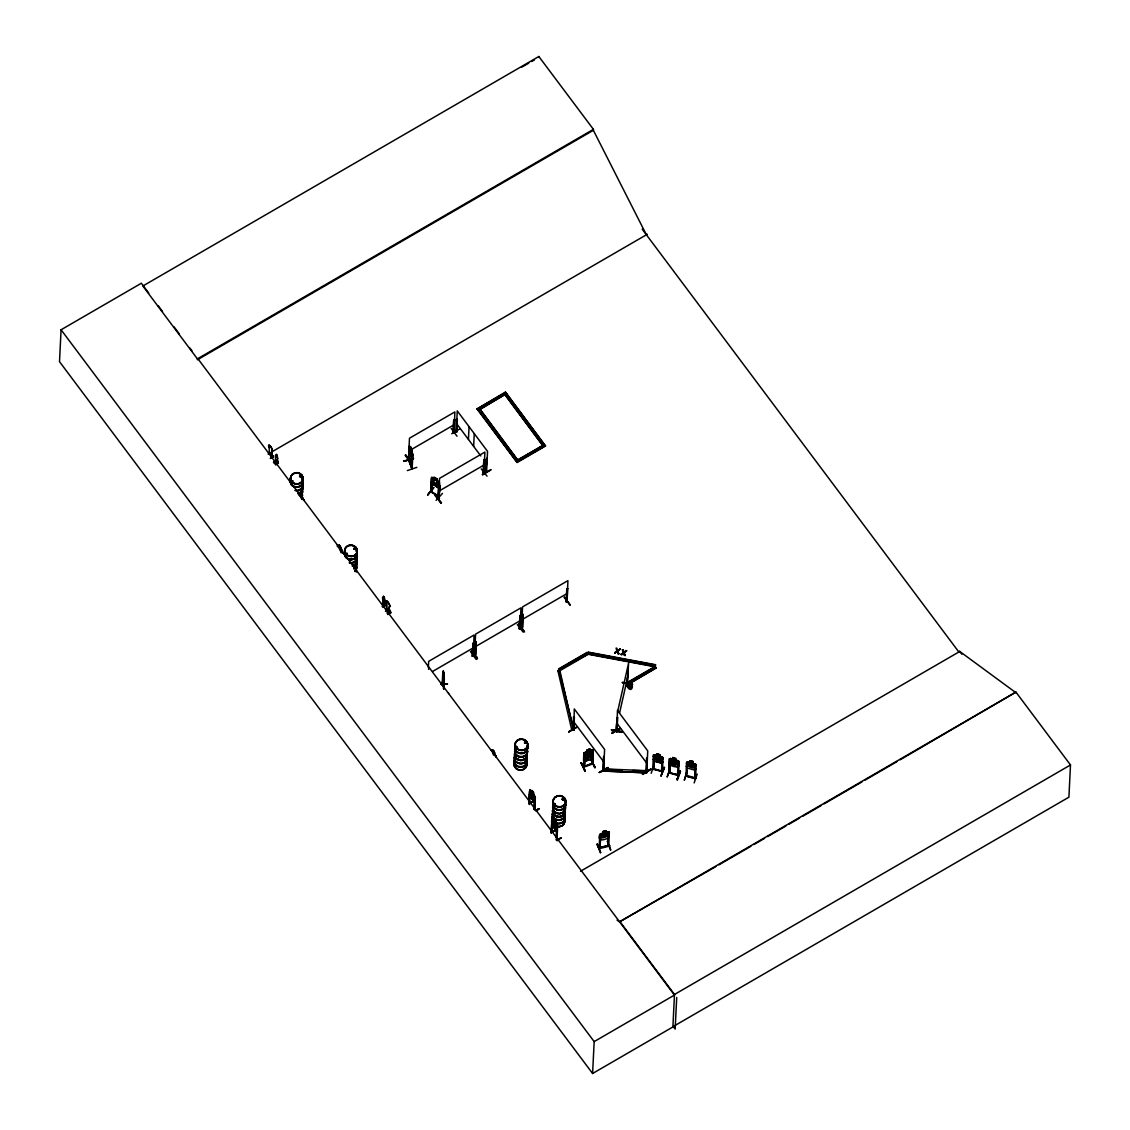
<?xml version="1.0" encoding="UTF-8"?>
<svg xmlns="http://www.w3.org/2000/svg" width="1130" height="1130" viewBox="0 0 1130 1130"><rect width="100%" height="100%" fill="white"/><g stroke="black" fill="none" stroke-linecap="round" stroke-linejoin="round"><path stroke-width="1.5" d="M603.349 771.056L603.434 768.894L646.727 770.674L646.643 772.835L603.349 771.056L646.643 772.835M148.75 293.094L141.363 283.235L61.077 329.776L59.509 361.671L592.6 1073.5L672.901 1026.958L674.483 994.471L619.918 921.614L1015.927 692.097L1070.491 764.968L1068.909 797.187L672.915 1026.704M197.411 358.874L197.369 359.806L593.363 130.289L593.42 129.357L538.841 56.5L142.846 286.017L197.411 358.874L593.42 129.357M270.805 458.159C269.844 456.718 273.757 454.458 273.149 456.803L270.254 458.512M271.37 452.763C270.056 453.978 272.062 456.336 272.231 453.921L271.37 452.763L270.776 454.684M271.963 455.432L271.158 452.89M274.986 461.534L276.426 459.995L273.587 462.212M275.621 455.319L276.412 454.246L277.147 455.673M276.426 459.995L276.539 460.87L273.7 462.438M277.683 461.167L274.11 462.989C275.367 459.514 277.825 463.116 277.683 461.167C273.036 460.461 282.006 462.424 275.607 464.967M277.104 460.39L276.582 461.633M277.415 457.707L277.316 455.814M277.5 462.17L277.542 461.167M278.149 462.777L275 464.148M278.319 462.523L276.737 463.978L278.178 462.325M299.747 494.658L300.707 495.378L300.721 493.683L303.349 499.474M301.089 494.488L302.204 495.985M302.515 497.737L300.637 493.739M342.362 550.96L339.311 545.197L339.198 546.962L337.941 545.211L342.941 552.316M339.367 545.338L339.297 546.906L338.336 546.186M339.664 546.016L340.78 547.513M341.02 547.711L341.938 551.002M340.865 552.683L341.006 549.759M382.265 603.646C384.2 599.479 381.756 606.259 383.861 605.793M383.55 596.273L383.169 597.615L383.833 596.513M383.706 602.106L385.429 604.889M384.115 603.561L384.384 602.502L384.186 603.59M384.595 597.925L384.426 599.31L383.564 596.428M384.242 602.573L384.92 604.197M385.726 605.511L385.443 604.437L382.265 606.259L385.062 604.621L385.697 605.482M385.683 609.536L388.042 613.406L390.415 611.386L387.18 613.42M388.254 613.858L390.415 611.386M388.621 608.59L389.412 611.146L389.68 609.621L388.621 608.59L389.412 611.146M388.819 608.463L388.169 610.426L388.084 609.338M387.76 614.296L390.641 611.669M403.791 461.266L413.467 458.413M411.292 462.664L405.571 454.91M412.125 456.252L410.515 453.455L410.19 447.861L410.755 448.751L409.625 446.279L408.848 461.139L408.467 459.938L411.814 468.781L412.45 455.051M409.286 446.251C410.218 443.243 408.085 457.707 408.82 459.034L408.636 459.077M409.766 448.2L409.131 447.522L408.806 461.054M408.919 459.656L409.159 460.856M409.71 452.819L408.707 459.02L409.117 458.3M409.611 446.336L412.507 453.356L410.797 447.028M410.458 454.966L410.826 447.183M411.645 449.599L411.447 457.664L411.871 449.853M405.543 455.15L411.334 462.452M412.704 454.769L412.125 459.741L409.3 450.573M412.803 454.74L412.182 468.47M416.857 467.34L407.337 470.589M427.663 494.954L433.722 487.496L427.733 494.77M438.92 496.903L430.615 491.592L431.533 478.583L432.282 479.064L431.547 492.129L432.282 479.064M438.836 481.705L439.641 482.877L431.547 477.411L430.841 490.816M434.061 485.024C431.872 478.951 438.172 477.227 431.575 477.467M435.686 495.025L435.205 495.576L441.406 502.596M436.632 486.733L437.013 478.88M436.124 500.421L442.466 493.4M434.33 477.199L437.098 478.894L436.957 480.547M428.355 667.717L428.68 661.332L474.063 635.032L473.258 655.795L472.467 656.318L473.258 655.795M483.767 472.552L484.925 452.071L439.528 478.371L438.694 499.22L439.669 483.838L438.92 483.358L438.143 496.451M438.92 483.358L438.115 496.494L438.228 495.59M438.454 498.853L439.401 497.92M439.358 490.222L439.132 496.649L430.643 491.07M438.906 498.711L439.923 485.674L439.16 486.126L439.923 485.674M440.121 485.942L438.779 499.22L439.146 498.415M441.42 502.582L440.94 503.118L435.248 495.519M457.029 436.194L451.195 428.468M451.703 433.765L460.235 428.623M453.723 420.134L453.201 433.2L453.723 420.134L454.486 419.682L454.147 432.649M453.963 431.914L454.006 432.79M442.197 684.625L442.833 671.87L443.836 681.447M442.296 685.444L443.327 670.768L442.663 685.5L442.55 684.498M443.483 688.664L443.638 680.006M444.019 676.602L443.878 679.54L443.695 673.847L443.836 688.636M444.048 674.285L443.666 689.413M456.562 418.82L456.449 432.338L457.368 419.329L456.562 418.82L456.52 432.338M456.308 430.94L456.379 432.296L456.379 431.42M456.336 431.448L457.24 410.896L487.539 451.35L486.592 471.93L485.971 470.631M448.554 692.902L448.596 693.566M468.442 439.443L469.063 426.674M473.639 446.392L474.261 433.638M477.044 408.947L505.435 392.11L545.493 446.025L517.13 462.481L477.044 408.947L503.924 393.367M478.145 410.43L506.537 393.579L479.643 409.554M470.447 651.558L476.111 659.397M471.761 650.781C477.383 662.816 481.295 659.496 471.309 651.275M473.357 655.795L473.23 655.923C474.303 637.249 472.679 640.145 472.637 656.276L473.173 655.019M481.239 468.879L487.044 476.154M472.919 643.224L472.425 655.838M482.284 474.586L490.759 469.6M483.527 472.849C484.925 471.337 482.199 473.3 484.092 472.976L484.742 460.08L483.781 460.277L483.315 473.371L483.781 460.277M475.334 653.663L474.543 654.143L475.561 654.454C476.832 635.385 474.727 639.354 474.713 654.962L475.476 653.677M475.984 641.445L475.645 654.411M486.084 472.001L486.635 458.413L485.688 471.478L486.536 471.281M485.957 471.097L486.635 458.413M505.435 392.11L545.493 446.025M491.493 750.122L490.688 749.783L491.536 750.094C503.048 765.773 488.174 745.306 492.652 751.831L492.793 750.052L494.658 752.538C494.601 756.945 494.827 749.473 492.765 750.08M493.104 751.408L494.234 752.877M517.13 462.481L477.058 408.552M538.798 57.432L538.841 56.5M517.314 624.636L523.162 632.094M518.684 623.591C527.343 637.193 525.535 631.952 518.614 623.817M519.489 628.591L519.842 616.034L520.619 615.582L520.153 628.732L519.871 627.842M519.842 616.034L519.546 629.043M519.984 628.337L520.986 607.827L475.603 634.142L474.515 654.694L475.673 653.988L474.628 654.51M521.876 627.729C521.919 611.613 523.543 608.717 522.456 627.39L521.636 627.757L522.526 606.937L567.924 580.636L567.062 601.485C564.802 602.629 568.263 599.041 566.059 601.64M522.385 626.938L521.523 627.447M521.453 627.418L522.272 626.514L522.583 627.263L522.922 614.24M544.392 444.556L516.029 460.998L541.411 446.293M528.911 802.441L529.744 791.099L529.631 804.546M529.278 800.676L529.829 790.011L530.224 796.65L534.561 802.484L530.083 796.692L529.532 794.277M529.419 803.119L529.447 791.283M529.786 790.167L531.679 792.13C530.521 786.339 536.581 797.667 531.764 790.562M532.145 791.184L533.275 792.681M533.586 792.836L534.278 799.094L531.552 796.791L530.817 791.353L531.778 792.074M533.953 809.179L534.801 797.851L534.462 809.871M534.25 809.009L534.801 797.851M530.422 790.393L534.843 796.127L534.462 802.54L535.154 801.594M534.758 809.702L535.352 797.413M536.326 811.058L538.869 808.727L536.03 810.365M572.204 723.172L558.729 668.875L587.091 652.42L588.179 654.298L588.589 652.18L655.485 664.694L655.103 666.418L626.726 682.859L627.814 684.724L656.205 667.886L655.103 666.418L588.193 653.903L557.881 670.683L559.802 670.74L588.179 654.298L653.366 666.488M551.059 832.965L551.977 820.027L551.948 831.878M551.355 832.782L552.062 818.939L557.641 826.411L555.649 823.375M551.652 832.047L551.68 820.196M559.802 670.74L558.729 668.875M554.378 820.112L555.494 821.609M566.314 601.923L566.78 588.829L567.543 588.377L567.105 601.443M552.57 831.977L555.381 830.027M566.78 588.829L566.497 601.88L566.073 601.301M556.186 838.107L556.652 825.098L555.889 821.793L554.025 819.307L553.912 821.058L552.74 819.264M556.511 840.339L556.525 839.124M556.553 836.341L557.034 826.779L556.624 840.381M556.977 840.296L557.584 826.341M564.35 597.332L570 604.72M557.147 840.805L561.102 837.655L556.878 840.183L556.398 839.534M568.786 731.83L577.331 726.703L568.814 731.647M573.8 729.938L571.851 730.277L573.588 730.051M573.588 729.923L573.616 716.872L574.421 717.38L573.503 730.39L573.616 716.872M573.856 730.206L574.28 708.934L604.592 749.402L603.674 769.94L603.025 768.683M588.589 652.18L588.179 654.298M592.84 763.315L583.25 766.889L592.6 763.061M592.826 763.781L593.151 749.741L583.871 753.074L583.518 760.349L584.493 761.521L591.725 758.837L592.812 752.679L583.673 756.041L586.781 754.346L585.354 755.546L586.866 756.125L591.357 753.286M583.97 753.06L583.518 767.213L592.671 763.937L593.208 750.772L592.36 751.069L591.993 764.134M583.603 767.143L583.377 766.338M584.817 753.781L584.281 766.959C585.99 764.487 583.207 752.312 584.959 754.077M585.298 770.957L580.862 762.976M586.922 754.445L586.866 752.778L589.987 751.718L586.908 752.863M589.987 750.391L591.499 750.348L591.174 756.267L586.696 759.162L585.213 758.47L585.524 752.509L587.091 751.422L587.063 749.84L590.213 748.823L590.086 750.292M587.035 751.506L587.162 749.854M588.32 756.125L585.425 758.965L587.558 756.351M589.832 751.718L589.803 753.385L591.315 753.329M590.778 759.445L595.242 767.623L590.905 759.36M591.668 763.781L591.866 764.12M599.31 772.369C614.438 762.679 607.121 770.491 599.31 772.341M597.007 844.251L600.567 852.514M600.228 847.839C594.253 848.023 625.879 842.387 599.154 848.63L599.79 834.576M599.748 834.477C597.021 841.525 603.462 840.438 608.025 838.079L609.098 836.256L608.025 838.079M603.138 770.053L603.688 756.464L603.349 770.166L603.236 768.796M603.561 769.798L603.688 756.464M599.14 847.797L599.338 848.588M599.38 848.164L600.623 835.282L599.733 835.508L600.623 835.282M600.016 847.571L600.03 848.446L600.722 835.578M597.021 844.223L600.595 852.514M606.005 832.415L606.16 830.663L602.954 831.51L602.883 833.078L603.053 831.539L606.09 830.847M603.575 831.666L605.511 831.157M592.6 1073.5L594.168 1041.606L61.077 329.776M606.047 830.748L605.977 832.316L607.559 832.415L607.403 835.352L605.751 837.033L602.756 837.81L601.216 836.977L601.358 834.053L602.982 833.107L599.649 834.477M614.649 652.942L616.994 650.809L614.649 652.942L617.234 651.374L618.703 653.959L617.813 650.993L618.703 653.959M611.697 729.768C643.083 736.435 590.284 725.474 621.74 731.604M615.398 653.126L614.664 652.674M620.412 728.341L611.952 733.13M616.076 648.069L616.98 651.078M610.878 850.043L607.333 841.271L610.426 849.93M607.799 846.299L608.42 833.22L609.31 832.994L608.533 833.516L607.742 845.918M617.234 651.374L617.912 653.761M617.559 650.696L620.186 649.1L617.559 650.696L616.867 648.281M608.646 845.72L607.756 845.452M608.985 836.285L609.268 831.948L600.835 833.728M608.773 846.088L609.31 832.994M616.754 718.355C618.463 717.564 614.918 728.003 616.147 731.209L617.037 731.647L617.7 717.324M617.037 731.647L616.076 731.025M617.347 717.253L616.556 731.731M616.627 729.627L616.726 731.534M621.811 654.736L623.633 653.239L621.062 654.538L623.407 652.42L622.475 649.679L623.972 652.307L626.585 650.711L624.212 652.858L626.585 650.711M621.062 654.538L623.393 652.688L622.475 649.679M623.28 649.877L622.475 649.948M622.418 682.322L632.475 684.3M623.972 652.307L625.836 650.513M624.339 655.089L625.116 655.555L623.647 652.971M626.74 686.037C635.371 677.195 632.984 697.281 626.797 685.783M627.602 683.692L627.037 684.498L627.418 676.912M627.418 679.624L627.037 684.498M627.673 674.356L627.842 670.839M627.814 684.724L626.726 682.859M715.841 866.597L619.918 921.614M642.405 774.05C656.304 765.123 651.431 769.798 642.716 774.431M646.544 758.131L646.431 771.649L646.84 757.948L647.066 758.809M646.388 771.564L646.84 757.948M646.289 771.536L646.826 770.886L632.857 770.505M646.713 771.282L645.866 770.462L646.812 771.423L647.73 750.885L617.432 710.431L616.952 731.619M655.103 666.418L656.191 668.282M626.712 683.255L655.075 666.813L655.485 664.694M651.177 773.273L654.157 764.643M653.705 769.092L652.688 769.219L652.745 768.344M654.228 756.634L653.578 769.459L654.327 756.323L653.338 756.38L654.327 756.323M656.7 753.865L656.629 755.433L654.581 754.755L662.053 756.86L659.835 756.337L659.948 754.671L656.742 753.781L656.728 755.518L655.132 755.504L654.99 758.428L656.53 760.137L659.525 760.97L661.191 760.165L661.332 757.241L659.765 756.267M657.363 754.275L659.284 754.812M664.482 767.51L660.965 776.013L664.497 767.553M663.013 757.806L662.011 756.902L663.056 757.707L662.364 771.889L661.488 771.691L662.152 758.527L663.028 758.767L662.152 758.527M652.942 768.824L662.491 771.508L652.745 769.177L653.394 755.094L654.595 754.925M667.223 776.974L670.217 768.089L667.209 776.706M669.426 758.795L668.776 772.878L669.426 758.795L670.669 758.527L679.102 761.408L678.551 775.251L668.678 772.341M678.184 762.227L679.074 762.467L678.184 762.227L677.534 775.392C680.825 774.092 673.904 774.77 669.864 772.482L669.511 773.146C670.853 771.55 669.059 757.566 670.274 760.335M670.373 760.024L669.61 773.104M672.887 757.552L672.774 759.219L670.627 758.47M672.703 759.049L672.774 757.481L675.994 758.371L675.768 760.066L678.071 760.659M677.534 779.841L680.5 771.197L677.025 779.446M677.364 775.251L678.48 775.152M678.749 765.674L678.961 761.493M687.266 771.493L684.356 779.912M686.009 775.745L686.574 762.001L687.803 761.733M686.122 775.731C686.743 773.796 686.969 777.85 687.012 775.561L695.543 777.85L695.586 778.768L696.136 764.6L687.76 761.662M687.52 763.23L686.532 763.287L687.52 763.23L686.673 776.31M676.715 997.451L675.161 1029.077L673.24 1026.506M693.029 763.244L693.128 761.578L689.922 760.688L689.851 762.256M690.543 761.182L692.478 761.719M692.916 763.273L693.029 761.606M694.145 782.921L697.21 774.078M695.233 765.73L694.682 778.598L695.331 765.434L696.221 765.674L695.331 765.434M900.144 759.784L1015.927 692.097M629.721 688.071L629.947 683.212L631.727 686.673L629.721 688.071L628.252 687.096L629.834 683.297M291.766 481.098L292.854 480.914L291.992 481.352M292.585 481.126L291.851 481.154M300.283 476.987L299.902 475.786L300.213 476.507M301.428 476.013L300.043 476.083M301.639 476.111L300.792 477.086L299.846 476.408M345.978 553.488L346.868 553.064M346.712 553.926L347.094 553.432M353.987 548.855L354.636 547.768M354.552 547.923L354.241 548.46M355.512 548.092L355.385 548.954M355.851 548.488L354.326 549.138M516.523 747.679L517.512 747.255L516.565 747.608M517.046 747.085L517.37 747.665M525.902 743.173L524.447 742.82L525.196 741.873M524.716 742.255L525.733 742.848M525.577 743.06L526.086 742.353M525.521 741.788L526.128 743.13M554.491 803.797L555.282 803.967L554.449 803.924M554.774 804.15L555.409 804.348M562.401 799.207L562.698 798.557M564.138 799.743L563.319 798.288M271.949 453.978L271.666 453.243M409.456 458.088L408.523 458.653M409.102 457.805L408.834 458.568M453.413 433.129L453.879 431.971M454.048 432.734L453.285 433.143M472.213 656.036L473.371 655.273M473.272 655.372L472.326 655.852M519.136 628.831L520.294 628.082M519.249 628.322L519.97 627.856M566.158 601.584L567.232 600.878M271.031 456.732L271.892 451.011A3.418 0.946 59.9 0 0 272.005 448.751A3.418 0.946 59.9 0 0 269.321 445.178A3.418 0.946 59.9 0 0 269.223 447.423L269.307 454.105M276.878 462.961C277.288 452.17 278.503 467.806 275.607 461.28L275.48 456.28M388.48 612.432L389.356 606.711A3.418 0.946 59.9 0 0 389.455 604.451A3.418 0.946 59.9 0 0 386.785 600.878A3.418 0.946 59.9 0 0 386.672 603.138L386.757 609.805L388.48 612.432L386.587 609.903L386.488 603.236A3.418 0.946 59.9 0 1 386.601 600.976A3.418 0.946 59.9 0 1 389.285 604.55A3.418 0.946 59.9 0 1 389.172 606.81L389.356 606.711M621.712 731.887L611.584 730.446L621.627 732.297M438.115 495.943L439.132 496.649L438.03 495.844M411.843 468.314L409.23 460.376M616.528 730.785L617.121 729.655M627.122 683.212L627.475 684.385M616.98 730.799L617.178 729.585M627.63 683.297L627.404 684.469L628.577 663.155L617.912 710.375M619.565 713.002L627.955 675.909M434.344 479.261L436.915 480.985M434.287 478.626L433.016 478.428L432.875 481.366L434.174 483.499L436.703 485.166L438.115 484.798L438.27 481.86L436.929 480.448L438.807 481.747M628.845 687.76L630.328 683.353M382.604 597.629L382.886 603.392L384.271 605.002L384.553 599.239M387.887 609.762L389.073 609.24M444.161 683.749L443.878 684.512L443.017 674.991M455.927 431.236L456.407 432.253M573.814 730.093L572.952 729.076M559.83 670.344L573.376 729.81M602.784 768.979L603.59 769.911M653.182 759.303L654.284 761.14M654.199 761.182L661.784 763.202L662.816 762.016M661.742 763.287L662.745 761.874M661.53 770.745L662.463 770.985M661.488 771.691L661.544 770.815M661.05 775.999L663.988 767.129M669.228 763.004L670.33 764.855M675.881 760.038L677.379 760.942L677.237 763.866L675.571 764.671L672.576 763.838L671.036 762.128L671.178 759.205L672.802 759.134M677.816 766.903C661.262 760.674 676.489 769.954 678.862 765.716M677.011 779.714L680.034 770.83M677.096 779.7L680.091 771.084M686.362 766.211L687.478 768.047M689.922 760.688L693.128 761.578M684.356 780.18L686.856 771.38M696.207 764.713L695.162 763.894M695.995 768.923L694.851 770.123M694.738 777.723L694.696 778.556M292.825 481.112L292.105 481.196M301.272 476.45L301.032 475.504M524.772 742.113L524.984 742.947M525.902 742.904L525.337 742.015M562.782 798.726L562.74 799.291M628.45 685.5L629.947 683.212M628.252 687.096L629.791 683.551L628.111 686.277M608.788 845.621L607.728 845.537L608.025 846.299M471.662 651.05L477.015 658.846M277.542 460.856L277.274 461.224M597.459 844.082L600.581 852.783M270.663 453.709L271.624 454.105M276.624 461.45L277.344 460.729M384.765 603.279C383.268 604.253 384.059 600.878 385.57 605.186L382.759 606.838M388.31 609.536L385.457 611.259L389.384 609.635M354.382 548.347L354.608 547.753M562.881 798.585L563.277 799.687L564.322 798.882M564.223 799.475L562.627 799.546M431.406 492.087L439.076 496.127M431.547 492.129L431.081 490.858M557.344 830.663L556.652 831.355L552.316 825.62L551.751 823.205M557.443 830.621L556.695 831.468L552.415 825.564L551.906 823.219M431.307 481.761L432.225 483.923L431.462 481.733M696.038 768.824L694.936 770.194L687.393 768.089L686.404 766.126M277.132 460.899L273.827 462.608M388.212 610.37L388.127 609.635M439.415 486.945L438.525 488.104L432.197 483.795M270.889 454.514L271.257 453.582M408.481 460.193L409.47 438.228L454.867 411.927L454.048 432.366M520.125 628.69L519.475 629.057M695.374 778.33L685.882 776.126M584.012 753.159L585.072 752.255M410.882 462.947L405.176 455.362M440.954 503.09L435.615 495.265M617.799 651.261L620.186 649.1M355.272 549.053L355.597 548.248M355.625 549.081L354.523 549.265M524.645 741.958L525.577 741.69M555.381 804.278L554.519 804.108M562.924 798.797L563.658 798.684M563.743 799.461L563.701 798.458M563.729 799.616L564.054 798.811M384.666 603.095L384.595 603.406M382.802 597.318L382.519 598.024M442.211 684.06L447.466 683.834L440.615 684.159M453.921 420.388L454.684 419.936M483.979 460.532L484.742 460.08M438.525 498.881L439.485 498.358M490.999 469.911L482.524 474.897M428.496 669.341L429.061 668.635M473.117 643.493L473.88 643.041M475.419 642.151L476.182 641.699M520.04 616.288L520.817 615.836M522.343 614.946L523.119 614.508M566.977 589.097L567.74 588.645M569.972 604.988L564.294 597.149L570.085 604.889M491.465 750.038L492.68 751.817M611.937 733.313L620.469 728.186L611.98 733.427M599.31 772.595L607.77 767.567M642.49 774.121L650.937 769.092M269.223 447.423L269.039 447.536A3.418 0.946 59.9 0 1 269.152 445.277A3.418 0.946 59.9 0 1 271.836 448.85A3.418 0.946 59.9 0 1 271.723 451.11L271.892 451.011M268.107 454.034L647.321 234.249M270.847 457.325L273.178 455.969M275.889 455.503L275.24 455.913M277.161 457.198L277.599 458.201M273.46 462.114L276.568 460.193M302.36 497.765C308.843 507.13 296.173 488.782 300.608 495.434M298.899 495.265L298.673 494.403M408.848 450.997L454.232 424.682M337.347 544.844L338.054 545.253M337.489 546.793L337.263 545.931M341.076 547.739L339.311 545.197M438.906 491.14L484.304 464.826M342.023 552.852L342.828 553.361M517.144 462.071L545.522 445.63M382.886 603.392L382.943 598.872M382.505 606.584L385.443 604.437M382.547 606.626L385.471 605.172M390.613 612.573L387.519 614.084L390.613 612.488L387.76 608.717M387.873 614.565L390.825 612.983L390.387 612.375M432.592 671.46L473.442 647.787M474.981 646.897L520.365 620.582M521.905 619.692L567.302 593.391M558.7 669.271L587.077 652.829M627.828 684.328L656.205 667.886M535.323 797.54L533.417 794.461M530.012 802.625L533.148 801.099L528.84 803.727M528.911 803.868L533.134 801.283M536.016 810.634L538.883 808.741M536.1 810.704L538.911 809.009M552.062 818.939L552.768 819.349M555.791 821.849L555.805 823.36M557.245 827.626L557.034 826.779M550.833 832.372L555.409 830.324M551.073 832.655L555.409 830.056M556.822 840.381L561.144 837.937M958.763 651.897L959.695 651.36L961.87 654.256M580.552 871.244L959.78 651.459L1015.884 692.69M718.892 864.831L750.871 846.299M753.922 844.534L764.586 838.347M767.623 836.581L785.901 825.988M788.952 824.222L799.616 818.049M802.667 816.284L820.931 805.69M823.982 803.924L862.063 781.847M865.1 780.081L897.093 761.549M674.483 994.471L1070.491 764.968M594.168 1041.606L674.455 995.078L198.301 359.269M521.495 67.306L528.713 63.195M531.594 61.543L534.476 59.904M959.78 651.459L958.847 651.996L642.193 229.178M581.3 762.595L585.284 770.971M581.201 762.849L584.817 771.366M652.843 768.372L653.705 768.584M668.791 772.044L669.85 772.821M593.349 751.055L592.36 751.069M403.636 461.097L413.453 458.596M411.814 468.23L411.8 451.421M412.733 454.839L412.563 453.342M606.118 832.33L609.183 832.104M599.225 847.726L607.714 845.678M607.912 845.438L608.66 845.254M653.394 755.094L654.623 754.826M669.539 758.852L670.627 758.626M525.676 743.272L524.772 743.102M629.184 684.992L631.585 685.839M301.724 499.446L302.995 499.305L301.385 498.613L299.888 495.265M340.314 550.974L341.585 550.833L341.006 549.999M444.387 679.653L443.37 671.277L444.132 674.554M442.353 684.356L447.452 683.975M586.696 754.911L585.75 755.405M689.95 762.34L688.311 762.411L688.17 765.335L689.724 767.044L692.718 767.877L694.385 767.072L694.526 764.148L692.944 763.174M556.511 828.022L553.771 825.719L553.05 820.281L554.011 821.002L554.081 819.434L555.734 821.807M605.143 769.375L622.461 770.081M300.538 476.945L300.778 476.959A6.385 5.636 2.8 0 0 299.436 476.125A6.469 5.721 2.8 0 1 300.877 477.114M668.875 772.002L669.709 772.2M678.226 775.547L668.762 772.835L669.751 772.793M695.374 778.754L685.91 776.042M590.284 652.9L655.471 665.09M593.095 749.896L592.205 749.529M625.822 650.781L626.585 650.965M617.926 653.493L618.717 653.691M621.076 654.284L621.825 654.468M656.812 753.95L659.807 754.798M654.312 761.055L661.7 763.117M653.832 768.781L661.431 770.914M408.848 460.178L412.139 468.484M430.982 490.858L431.759 491.818L430.925 491.253M299.464 493.725L298.758 493.316L299.365 493.782M529.73 790.068L530.535 790.421M270.296 453.017L273.305 457.198M277.782 462.509L278.418 463.371M588.843 755.871L590.806 756.916L588.165 756.45M442.621 684.159L442.748 685.303M431.321 478.838L432.084 479.318M438.708 483.612L439.457 484.092M433.708 487.764L427.733 495.053M434.231 482.256L436.759 483.908M617.079 920.145L619.89 922.207M444.048 681.009L443.511 672.364L443.723 673.325M405.599 454.896L411.348 462.707M577.317 726.971L568.842 731.943M493.132 750.885L494.248 752.368M492.722 752.312L494.474 754.614M456.605 423.651L480.787 455.927M483.852 460.023L486.917 464.105M587.091 652.42L588.193 653.903M616.811 723.186L647.109 763.64M573.659 721.703L603.957 762.157M275.734 461.209L276.991 462.905M158.228 305.764L162.452 311.4M174.048 326.881L179.317 333.929M189.868 347.998L191.973 350.823M494.954 755.447L493.429 754.995L492.454 751.238M276.61 454.67L277.048 455.418M669.37 762.934L670.358 764.756M403.763 461.421L413.481 458.709M593.363 130.289L646.388 234.786M592.756 756.916L591.654 758.809L584.493 761.521M592.996 754.035C592.247 756.874 585.128 760.222 583.702 757.383M590.792 759.176L594.733 767.821M630.356 683.481L631.727 686.673M630.229 683.24L630.992 685.19M384.68 599.818L384.991 600.736M410.967 448.441L411.617 450.121M410.586 452.198L411.588 454.839M624.226 652.589L625.116 655.555M339.961 550.126L338.477 546.779M623.633 653.239L624.325 655.358M630.3 683.608L631.388 687.436M277.712 458.13L277.74 458.964M557.881 670.683L571.851 730.277M443.808 681.319L442.833 671.87M630.173 683.692L630.653 687.958M630.088 683.198L630.116 684.879M302.459 483.527A6.385 5.636 2.8 0 1 296.823 490.914M302.558 483.301A6.469 5.721 2.8 0 1 295.156 490.66M302.303 486.281A6.356 5.622 2.8 0 1 298.32 493.372A6.342 5.608 2.8 0 0 302.289 486.281A6.356 5.622 2.8 0 1 298.32 493.358M301.894 478.668A6.385 5.636 2.8 0 1 300.128 486.479A6.385 5.636 2.8 0 1 291.272 484.827M290.212 482.044A6.385 5.636 2.8 0 1 290.862 479.191M302.487 482.934A6.385 5.636 2.8 0 1 295.198 490.208M301.993 478.244A6.469 5.721 2.8 0 1 300.199 486.168A6.469 5.721 2.8 0 1 291.215 484.488M290.481 483.132A6.469 5.721 2.8 0 1 290.805 478.767M301.922 478.089A6.385 5.636 2.8 0 1 300.156 485.9A6.385 5.636 2.8 0 1 291.3 484.233M290.24 481.465A6.385 5.636 2.8 0 1 290.89 478.597M302.233 489.813A6.469 5.721 2.8 0 1 300.961 495.406M302.134 490.039A6.385 5.636 2.8 0 1 300.891 495.562M302.162 489.445A6.385 5.636 2.8 0 1 299.662 495.929M302.317 494.417A6.385 5.636 2.8 0 1 301.668 497.271M302.388 494.799A6.469 5.721 2.8 0 1 302.275 496.282M302.402 494.615A6.469 5.721 2.8 0 1 302.289 496.112M356.67 555.904A6.385 5.636 2.8 0 1 351.035 563.291M356.755 555.678A6.469 5.721 2.8 0 1 349.368 563.051M356.19 550.818A6.469 5.721 2.8 0 1 353.662 559.096A6.469 5.721 2.8 0 1 344.678 555.706M344.339 554.237A6.469 5.721 2.8 0 1 345.003 551.341M356.699 555.324A6.385 5.636 2.8 0 1 349.396 562.585M356.84 552.386A6.385 5.636 2.8 0 1 355.004 558.432A6.385 5.636 2.8 0 1 347.969 559.166M344.424 554.434A6.385 5.636 2.8 0 1 345.074 551.581M356.19 550.635A6.469 5.721 2.8 0 1 351.232 559.463A6.469 5.721 2.8 0 1 345.003 551.158M355.088 549.491A6.469 5.721 2.8 0 0 353.676 548.657A6.385 5.636 2.8 0 1 355.032 549.35M356.868 551.793A6.385 5.636 2.8 0 1 352.871 558.912A6.385 5.636 2.8 0 1 344.777 555.296M344.452 553.841A6.385 5.636 2.8 0 1 345.102 550.988M356.275 565.72A6.469 5.721 2.8 0 1 355.004 571.314M356.501 558.884A6.356 5.622 2.8 0 1 352.518 565.975M356.444 562.02A6.469 5.721 2.8 0 1 353.916 568.588M356.204 565.353A6.385 5.636 2.8 0 1 354.961 570.876M356.67 563.87A6.385 5.636 2.8 0 1 353.845 568.899M356.275 565.537A6.469 5.721 2.8 0 1 355.018 571.13M356.374 561.836A6.385 5.636 2.8 0 1 353.874 568.305M356.176 565.946A6.385 5.636 2.8 0 1 354.933 571.469M355.272 567.571A6.356 5.622 2.8 0 1 356.218 571.808M527.117 749.868A6.385 5.636 2.8 0 1 522.314 757.157A6.385 5.636 2.8 0 1 514.701 751.916M514.814 750.447A6.385 5.636 2.8 0 1 516.283 747.834M527.216 749.642A6.469 5.721 2.8 0 1 519.814 757.001A6.469 5.721 2.8 0 1 516.226 747.58M526.947 752.82A6.356 5.622 2.8 0 1 521.34 760.179A6.356 5.622 2.8 0 1 514.701 753.399M527.399 745.941A6.469 5.721 2.8 0 1 520.845 753.413A6.469 5.721 2.8 0 1 515.464 745.108M527.131 749.275A6.37 5.636 2.8 0 1 519.857 756.535A6.37 5.636 2.8 0 1 516.311 747.255M527.286 746.351A6.37 5.636 2.8 0 1 520.831 753.71A6.37 5.636 2.8 0 1 515.534 745.532M527.23 749.458A6.469 5.721 2.8 0 1 519.828 756.832A6.469 5.721 2.8 0 1 516.226 747.396M527.329 745.758A6.385 5.636 2.8 0 1 520.859 753.131A6.385 5.636 2.8 0 1 515.548 744.938M525.888 758.569A6.385 5.636 2.8 0 1 521.001 767.284A6.385 5.636 2.8 0 1 514.856 759.092M525.973 758.315A6.469 5.721 2.8 0 1 521.015 767.157A6.469 5.721 2.8 0 1 514.786 758.852M525.733 761.535A6.356 5.622 2.8 0 1 520.859 770.208A6.356 5.622 2.8 0 1 514.743 762.044M527.23 757.623A6.469 5.721 2.8 0 1 519.503 763.513A6.469 5.721 2.8 0 1 514.969 755.32M526.651 759.318A6.37 5.636 2.8 0 1 520.196 766.677A6.37 5.636 2.8 0 1 514.899 758.498M527.004 759.289A6.37 5.636 2.8 0 1 519.518 763.64A6.37 5.636 2.8 0 1 514.503 756.959M526.905 755.97A6.469 5.721 2.8 0 1 520.351 763.442A6.469 5.721 2.8 0 1 514.969 755.151M564.393 805.153A6.385 5.636 2.8 0 1 559.491 813.868A6.385 5.636 2.8 0 1 553.361 805.662M564.477 804.899A6.469 5.721 2.8 0 1 559.505 813.741A6.469 5.721 2.8 0 1 553.29 805.422M553.248 808.416A6.356 5.622 2.8 0 0 559.364 816.58A6.356 5.622 2.8 0 0 564.237 807.908A6.342 5.608 2.8 0 1 559.364 816.58A6.342 5.608 2.8 0 1 553.262 808.43M565.72 804.193A6.469 5.721 2.8 0 1 558.841 810.21A6.37 5.636 2.8 0 1 553.008 803.543M552.923 803.317A6.469 5.721 2.8 0 0 558.841 810.21A6.37 5.636 2.8 0 0 565.607 804.405M562.133 799.404A6.469 5.721 2.8 0 1 563.531 800.252M564.407 804.56A6.37 5.636 2.8 0 1 559.519 813.261A6.37 5.636 2.8 0 1 553.403 805.083M565.395 802.554A6.469 5.721 2.8 0 1 559.689 810.041A6.469 5.721 2.8 0 1 552.923 803.133M562.133 799.221A6.469 5.721 2.8 0 1 563.545 800.068M565.65 803.811A6.385 5.636 2.8 0 1 558.856 809.744A6.385 5.636 2.8 0 1 553.022 802.95M562.104 799.08A6.385 5.636 2.8 0 1 564.59 801.043M564.732 816.284A6.469 5.721 2.8 0 1 562.867 822.4A6.469 5.721 2.8 0 1 555.734 823.149M552.471 819.829A6.469 5.721 2.8 0 1 552.796 815.465M564.463 819.462A6.356 5.622 2.8 0 1 557.203 826.708M552.217 820.041A6.356 5.622 2.8 0 1 552.754 818.657M564.223 808.134A6.356 5.622 2.8 0 1 559.35 816.806A6.356 5.622 2.8 0 1 553.234 808.656M552.754 818.445A6.356 5.622 2.8 0 0 552.217 819.829A6.342 5.608 2.8 0 1 552.768 818.459M564.209 808.444A6.356 5.622 2.8 0 1 559.336 817.117A6.356 5.622 2.8 0 1 553.22 808.953A6.342 5.608 2.8 0 0 559.336 817.103A6.342 5.608 2.8 0 0 564.195 808.444M564.167 811.227A6.469 5.721 2.8 0 1 559.209 820.069A6.469 5.721 2.8 0 1 552.98 811.764M564.647 815.931A6.37 5.636 2.8 0 1 562.811 821.948A6.37 5.636 2.8 0 1 555.805 822.682M552.584 819.405A6.37 5.636 2.8 0 1 552.909 815.111M564.054 811.665A6.37 5.636 2.8 0 1 559.181 820.366A6.37 5.636 2.8 0 1 553.05 812.188M564.732 816.1A6.469 5.721 2.8 0 1 562.881 822.216A6.469 5.721 2.8 0 1 555.748 822.979M552.485 819.645A6.469 5.721 2.8 0 1 552.81 815.281M564.096 811.072A6.385 5.636 2.8 0 1 559.209 819.787A6.385 5.636 2.8 0 1 553.064 811.594M434.923 477.778L436.519 479.374L434.923 477.778M479.826 409.06L517.681 460.037L479.826 409.06M504.884 394.54L542.739 445.517L504.884 394.54M531.75 792.596L531.609 795.534L533.346 797.851L533.487 794.927L531.75 792.596M553.983 821.524L553.841 824.462L555.579 826.779L555.72 823.855L553.983 821.524M586.908 754.967L586.753 757.905L589.634 756.832L589.775 753.908L586.908 754.967M587.063 751.944L586.922 754.882L589.818 753.837L589.959 750.913L587.063 751.944M587.501 752.947L589.352 752.269L587.501 752.947M587.671 749.924L589.535 749.261L587.671 749.924M602.954 833.629L602.813 836.567L605.807 835.776L605.948 832.838L602.954 833.629M632.475 684.144L622.39 682.633L632.475 684.144M656.742 755.956L656.601 758.88L659.595 759.727L659.736 756.789L656.742 755.956M672.774 759.657L672.633 762.581L675.627 763.428L675.782 760.49L672.774 759.657M673.409 757.976L675.302 759.035L673.409 757.976M689.922 762.863L689.78 765.787L692.775 766.634L692.916 763.696L689.922 762.863M585.976 752.481L587.854 753.583L585.707 756.182L588.448 753.696L591.061 754.247L589.125 753.103L591.188 750.659L588.532 752.976L585.976 752.481M601.81 834.067L603.759 835.338L601.541 837.754L604.38 835.508L607.135 836.228L605.087 834.971L607.206 832.711L604.465 834.788L601.81 834.067M530.931 791.749L532.018 795.125L530.705 795.336L532.385 795.958L533.925 799.645L532.795 796.142L534.066 796L532.442 795.308L530.931 791.749M553.163 820.677L554.251 824.053L552.937 824.264L554.618 824.886L556.158 828.573L555.028 825.07L556.299 824.928L554.675 824.222L553.163 820.677M655.499 755.744L657.448 758.117L655.231 759.374L658.07 758.626L660.782 760.942L658.776 758.47L660.909 757.312L658.168 757.948L655.499 755.744M671.545 759.445L673.494 761.818L671.277 763.075L674.116 762.326L676.828 764.643L674.822 762.171L676.955 761.013L674.2 761.648L671.545 759.445M688.693 762.651L690.628 765.024L688.424 766.281L691.263 765.533L693.975 767.849L691.956 765.377L694.088 764.219L691.348 764.855L688.693 762.651M496.423 757.171L494.417 754.134L496.409 757.157M492.751 751.775L491.776 751.069L492.779 751.761M292.571 482.397A6.356 5.622 2.8 0 0 302.995 479.374A6.356 5.622 2.8 0 0 294.718 472.863A6.356 5.622 2.8 0 0 292.571 482.397M292.543 482.694A6.356 5.622 2.8 0 0 302.981 479.685A6.356 5.622 2.8 0 0 294.704 473.173A6.356 5.622 2.8 0 0 292.543 482.694A6.342 5.608 2.8 0 0 302.967 479.671A6.342 5.608 2.8 0 0 294.704 473.173A6.342 5.608 2.8 0 0 292.557 482.68M298.292 493.895A6.356 5.622 2.8 0 0 302.275 486.804A6.342 5.608 2.8 0 1 298.292 493.881M352.532 565.763A6.356 5.622 2.8 0 0 356.501 558.672A6.342 5.608 2.8 0 1 352.518 565.735M346.769 554.774A6.356 5.622 2.8 0 0 357.207 551.765A6.356 5.622 2.8 0 0 348.93 545.253A6.356 5.622 2.8 0 0 346.769 554.774M346.755 555.084A6.356 5.622 2.8 0 0 357.193 552.062A6.356 5.622 2.8 0 0 348.916 545.564A6.356 5.622 2.8 0 0 346.755 555.084A6.342 5.608 2.8 0 0 357.179 552.062A6.342 5.608 2.8 0 0 348.916 545.564A6.342 5.608 2.8 0 0 346.769 555.07M352.504 566.285A6.356 5.622 2.8 0 0 356.487 559.195A6.342 5.608 2.8 0 1 352.504 566.257M356.233 571.596A6.356 5.622 2.8 0 0 355.286 567.373A6.342 5.608 2.8 0 1 356.218 571.596M517.229 748.738A6.356 5.622 2.8 0 0 527.654 745.715A6.356 5.622 2.8 0 0 519.376 739.204A6.356 5.622 2.8 0 0 517.229 748.738M520.52 759.953A6.356 5.622 2.8 0 0 527.286 754.063A6.342 5.608 2.8 0 1 520.52 759.953A6.356 5.622 2.8 0 1 514.701 753.187A6.342 5.608 2.8 0 0 520.52 759.953M517.215 749.035A6.356 5.622 2.8 0 0 527.639 746.026A6.356 5.622 2.8 0 0 519.362 739.514A6.356 5.622 2.8 0 0 517.215 749.035A6.342 5.608 2.8 0 0 527.625 746.012A6.342 5.608 2.8 0 0 519.376 739.514A6.342 5.608 2.8 0 0 517.215 749.02M520.859 770.01A6.356 5.622 2.8 0 0 525.733 761.338A6.342 5.608 2.8 0 1 520.859 769.996A6.356 5.622 2.8 0 1 514.743 761.846A6.342 5.608 2.8 0 0 520.859 769.996M520.492 760.49A6.356 5.622 2.8 0 0 527.258 754.586A6.342 5.608 2.8 0 1 520.492 760.476A6.356 5.622 2.8 0 1 514.687 753.724A6.342 5.608 2.8 0 0 520.492 760.476M555.24 805.351A6.356 5.622 2.8 0 0 565.664 802.328A6.356 5.622 2.8 0 0 557.387 795.817A6.356 5.622 2.8 0 0 555.24 805.351M555.226 805.648A6.356 5.622 2.8 0 0 565.65 802.639A6.356 5.622 2.8 0 0 557.373 796.127A6.356 5.622 2.8 0 0 555.226 805.648A6.342 5.608 2.8 0 0 565.636 802.625A6.342 5.608 2.8 0 0 557.373 796.127A6.342 5.608 2.8 0 0 555.226 805.634M557.217 826.496A6.356 5.622 2.8 0 0 564.477 819.264A6.342 5.608 2.8 0 1 557.217 826.496"/></g></svg>
